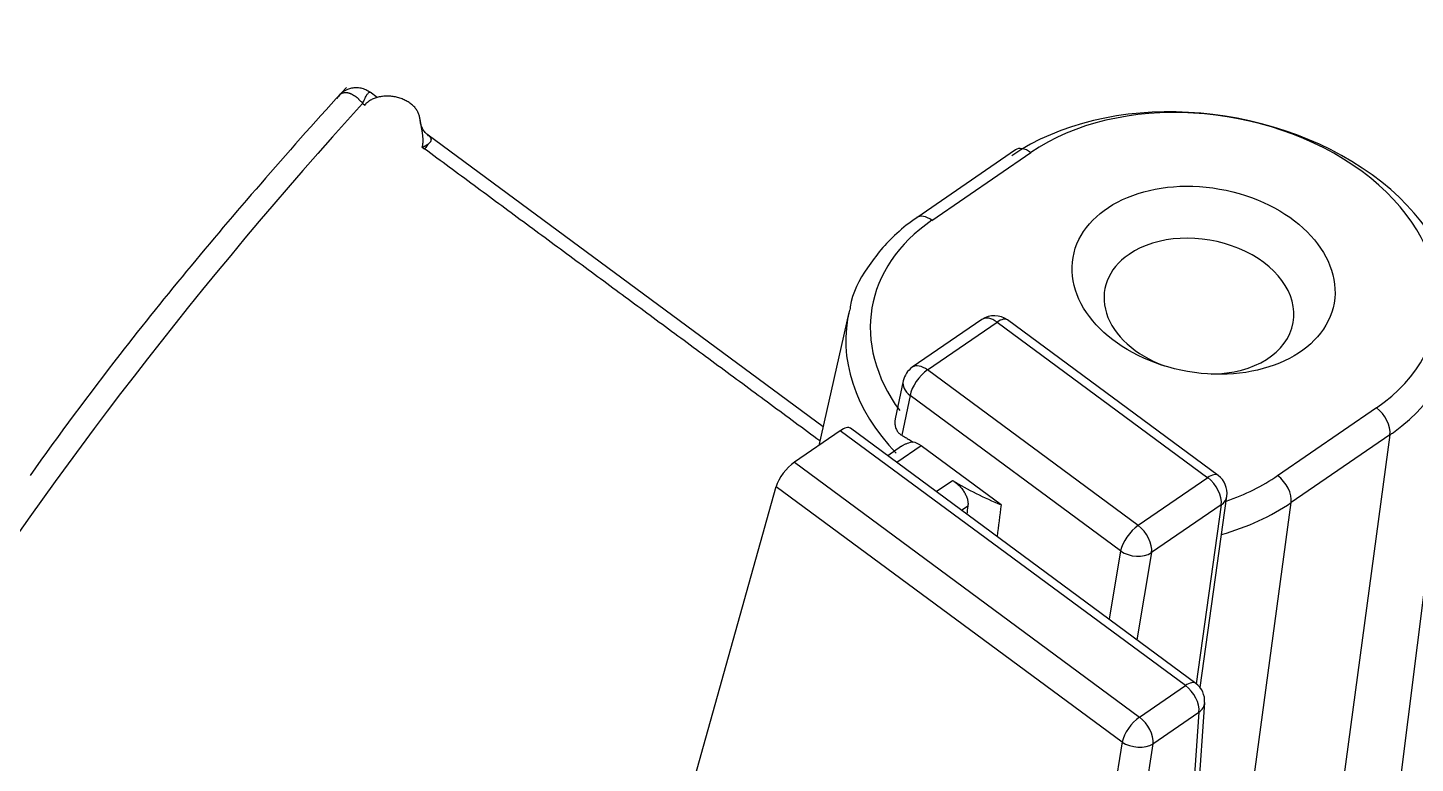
# Model space of a CAD drawing. Header units: millimetres. Extents: x -1286 to 291, y 5350 to 5880.
# Drawn here: x 26.77 to 45.72, y 5709.49 to 5719.53 of the extents above; entities that cross this region are included whole.
import ezdxf

# ---------------------------------------------------------------- set-up
doc = ezdxf.new("R2010")
doc.units = ezdxf.units.MM
doc.layers.add('粗实线层', color=7, linetype='Continuous', lineweight=35)

msp = doc.modelspace()

# ---------------------------------------------------------------- linework, layer by layer
at = {"layer": '粗实线层', "lineweight": 25}
for p, q in [((31.542, 5718.581), (31.445, 5718.653)), ((31.345, 5718.501), (31.374, 5718.48)), ((37.63, 5714.084), (32.239, 5718.066)), ((40.257, 5717.867), (38.909, 5716.941)), ((39.117, 5716.905), (40.465, 5717.831)), ((37.982, 5715.646), (37.574, 5713.831)), ((39.799, 5715.551), (38.849, 5714.898)), ((43.024, 5713.421), (40.149, 5715.545)), ((39.056, 5714.862), (40.007, 5715.515)), ((40.007, 5715.515), (42.882, 5713.391)), ((45.173, 5706.503), (46.277, 5715.359)), ((41.931, 5712.739), (39.056, 5714.862)), ((38.724, 5714.712), (38.616, 5714.194)), ((38.818, 5714.515), (38.704, 5713.971)), ((41.693, 5712.391), (38.818, 5714.515)), ((45.185, 5714.344), (43.837, 5713.418)), ((37.866, 5714.032), (37.239, 5713.602)), ((42.577, 5710.552), (37.866, 5714.032)), ((42.719, 5710.582), (38.004, 5714.065)), ((38.703, 5713.819), (38.513, 5713.689)), ((38.972, 5713.825), (38.639, 5713.597)), ((40.061, 5713.021), (38.972, 5713.825)), ((45.37, 5713.976), (44.022, 5713.051)), ((45.37, 5713.976), (44.154, 5704.948)), ((37.239, 5713.602), (41.95, 5710.122)), ((35.678, 5708.59), (36.991, 5713.27)), ((36.991, 5713.27), (41.713, 5709.782)), ((39.176, 5713.2), (39.399, 5713.353)), ((42.882, 5713.391), (41.931, 5712.739)), ((42.779, 5710.524), (43.143, 5713.137)), ((39.521, 5712.945), (39.608, 5713.005)), ((43.066, 5713.02), (42.115, 5712.367)), ((43.066, 5713.02), (42.725, 5710.578)), ((42.806, 5704.023), (44.022, 5713.051)), ((41.693, 5712.391), (41.535, 5711.457)), ((42.115, 5712.367), (41.914, 5711.177)), ((41.95, 5710.122), (42.577, 5710.552)), ((42.186, 5700.931), (42.841, 5710.319)), ((42.762, 5710.188), (42.108, 5700.808)), ((42.135, 5709.758), (42.762, 5710.188)), ((41.713, 5709.782), (41.344, 5707.446)), ((42.135, 5709.758), (41.68, 5706.881))]:
    msp.add_line(p, q, dxfattribs=at)
for centre, start, end in [((39.97, 5715.302), 53.5479, 124.4683), ((39.019, 5714.65), 124.4683, 168.1592), ((42.845, 5713.179), 352.061, 53.5479), ((42.54, 5710.34), 356.0114, 53.5479)]:
    msp.add_arc(centre, 0.301, start, end, dxfattribs=at)
for centre, major_axis, ratio, start_param, end_param in [((123.545, 5677.375), (-82.27, 14.355), 0.699163, 5.736612, 7.185331), ((42.789, 5715.882), (3.475, -0.606), 0.699163, 5.682764, 8.804181), ((42.825, 5716.087), (3.178, -0.555), 0.699163, 5.662589, 8.804181), ((118.007, 5674.177), (-100.175, 17.479), 0.699163, 5.866607, 6.121744), ((40.427, 5717.618), (-0.171, 0.249), 0.581644, 5.248805, 6.283177), ((41.477, 5715.162), (3.178, -0.555), 0.699163, 2.520996, 3.769277), ((39.079, 5716.693), (-0.171, 0.249), 0.581644, 5.248873, 6.283701), ((42.763, 5715.734), (1.287, -0.225), 0.699163, 0, 2.520996), ((42.763, 5715.734), (1.287, -0.225), 0.699163, 2.520996, 4.462697), ((41.441, 5714.957), (3.475, -0.606), 0.699163, 3.092913, 3.901137), ((39.97, 5715.302), (-0.171, 0.249), 0.581644, 5.248873, 6.283182), ((39.97, 5715.302), (0.179, 0.243), 0.415765, 0.000013, 0.876896), ((42.763, 5715.734), (1.287, -0.225), 0.699163, 4.962112, 6.283185), ((39.019, 5714.65), (-0.179, -0.243), 0.415765, 4.018489, 5.571832), ((39.019, 5714.65), (-0.171, 0.249), 0.581644, 5.248873, 6.283182), ((39.019, 5714.65), (0.295, -0.062), 0.696056, 3.141591, 4.115298), ((45.148, 5714.131), (0.171, -0.249), 0.581644, 0.571391, 2.107281), ((37.818, 5713.828), (-0.188, -0.236), 0.378713, 3.155091, 4.031967), ((42.789, 5715.882), (3.475, -0.606), 0.699163, 5.662589, 5.682764), ((38.932, 5713.611), (0.168, -0.25), 0.5938, 2.113937, 2.626713), ((37.19, 5713.398), (-0.188, -0.236), 0.378713, 4.031967, 5.550404), ((42.845, 5713.179), (0.179, 0.243), 0.415765, 0.000006, 0.876896), ((41.477, 5715.162), (-3.465, 0.605), 0.699163, 1.054765, 1.274593), ((42.845, 5713.179), (0.171, -0.249), 0.581644, 0.55394, 2.107281), ((41.477, 5715.162), (3.178, -0.555), 0.699163, 5.377887, 5.662589), ((43.8, 5713.206), (0.171, -0.249), 0.581644, 0.571391, 2.107281), ((42.845, 5713.179), (0.299, -0.042), 0.701845, 5.638796, 6.283188), ((37.049, 5672.303), (-9.019, -77.519), 0.032478, 4.163392, 4.165101), ((41.441, 5714.957), (3.475, -0.606), 0.699163, 5.317902, 5.662589), ((41.894, 5712.526), (-0.179, -0.243), 0.415765, 4.018489, 5.571829), ((41.894, 5712.526), (0.171, -0.249), 0.581644, 0.55394, 2.107281), ((41.894, 5712.526), (0.297, -0.05), 0.681546, 4.088125, 5.658616), ((123.443, 5676.79), (83.245, -14.525), 0.699163, 2.754267, 3.134506), ((42.54, 5710.34), (-0.179, -0.243), 0.415765, 3.141598, 4.018489), ((42.54, 5710.34), (-0.171, 0.249), 0.581644, 3.730443, 5.248874), ((42.54, 5710.34), (-0.301, 0.021), 0.705921, 2.449883, 3.141616), ((41.913, 5709.909), (0.179, 0.243), 0.415765, 0.876896, 2.395326), ((41.913, 5709.909), (-0.171, 0.249), 0.581644, 3.730437, 5.248873), ((41.913, 5709.909), (-0.298, 0.047), 0.645122, 0.940887, 2.508945)]:
    msp.add_ellipse(centre, major_axis=major_axis, ratio=ratio, start_param=start_param, end_param=end_param, dxfattribs=at)
msp.add_ellipse((42.825, 5716.087), major_axis=(1.782, -0.311), ratio=0.699163, dxfattribs=at)
for points, degree, knots in [([(31.125, 5718.721), (30.749, 5718.311), (29.681, 5717.112), (28.218, 5715.354), (27.198, 5713.978), (26.803, 5713.422)], 3, [0, 0, 0, 0, 0.240568, 0.696406, 1, 1, 1, 1]), ([(31.446, 5718.652), (31.427, 5718.666), (31.389, 5718.689), (31.324, 5718.711), (31.257, 5718.718), (31.174, 5718.709), (31.097, 5718.677), (31.032, 5718.623), (31.005, 5718.589), (30.993, 5718.569)], 3, [0, 0, 0, 0, 0.129354, 0.261203, 0.391667, 0.51725, 0.748521, 0.870878, 1, 1, 1, 1]), ([(31.012, 5718.594), (31.013, 5718.595), (31.014, 5718.598), (31.021, 5718.607), (31.031, 5718.619), (31.046, 5718.632), (31.064, 5718.641), (31.083, 5718.648), (31.098, 5718.651), (31.108, 5718.651), (31.113, 5718.651), (31.118, 5718.651), (31.123, 5718.651), (31.128, 5718.65), (31.134, 5718.65), (31.139, 5718.649), (31.145, 5718.647), (31.151, 5718.646), (31.157, 5718.644), (31.163, 5718.642), (31.17, 5718.64), (31.177, 5718.637), (31.184, 5718.634), (31.191, 5718.631), (31.198, 5718.627), (31.205, 5718.623), (31.213, 5718.619), (31.221, 5718.614), (31.229, 5718.609), (31.237, 5718.604), (31.246, 5718.598), (31.254, 5718.591), (31.263, 5718.584), (31.272, 5718.577), (31.281, 5718.569), (31.29, 5718.561), (31.299, 5718.553), (31.308, 5718.543), (31.317, 5718.534), (31.327, 5718.523), (31.336, 5718.513), (31.342, 5718.505), (31.345, 5718.501)], 3, [0, 0, 0, 0, 0.012752, 0.029218, 0.08901, 0.149867, 0.211773, 0.274804, 0.338873, 0.35297, 0.367408, 0.382214, 0.397388, 0.412931, 0.428845, 0.44513, 0.461789, 0.478824, 0.496236, 0.514025, 0.532194, 0.550743, 0.569674, 0.588988, 0.608686, 0.628767, 0.649233, 0.670082, 0.691313, 0.712922, 0.734906, 0.757259, 0.779977, 0.803053, 0.826479, 0.850249, 0.874359, 0.89881, 0.923598, 0.948726, 0.974192, 1, 1, 1, 1]), ([(31.345, 5718.501), (31.355, 5718.524), (31.364, 5718.544), (31.381, 5718.58), (31.389, 5718.596), (31.405, 5718.622), (31.412, 5718.633), (31.424, 5718.649), (31.43, 5718.654), (31.438, 5718.656), (31.44, 5718.656), (31.442, 5718.655)], 3, [0, 0, 0, 0, 0.215564, 0.215564, 0.431129, 0.431129, 0.646693, 0.646693, 0.862257, 0.862257, 1, 1, 1, 1]), ([(32.124, 5718.305), (32.122, 5718.32), (32.115, 5718.351), (32.101, 5718.381), (32.089, 5718.403), (32.084, 5718.41), (32.074, 5718.424), (32.069, 5718.431), (32.052, 5718.452), (32.039, 5718.465), (32.017, 5718.484), (32.01, 5718.49), (31.994, 5718.502), (31.986, 5718.508), (31.962, 5718.524), (31.944, 5718.534), (31.916, 5718.548), (31.907, 5718.553), (31.887, 5718.561), (31.878, 5718.565), (31.848, 5718.575), (31.827, 5718.581), (31.796, 5718.589), (31.786, 5718.591), (31.764, 5718.595), (31.754, 5718.596), (31.722, 5718.6), (31.7, 5718.601), (31.658, 5718.601), (31.637, 5718.6), (31.596, 5718.596), (31.576, 5718.592), (31.547, 5718.585), (31.537, 5718.582), (31.519, 5718.576), (31.51, 5718.573), (31.483, 5718.563), (31.467, 5718.555), (31.444, 5718.541), (31.436, 5718.536), (31.422, 5718.526), (31.415, 5718.521), (31.395, 5718.504), (31.384, 5718.493), (31.374, 5718.48)], 3, [0, 0, 0, 0, 0.0625, 0.125, 0.125, 0.15625, 0.15625, 0.1875, 0.1875, 0.25, 0.25, 0.28125, 0.28125, 0.3125, 0.3125, 0.375, 0.375, 0.40625, 0.40625, 0.4375, 0.4375, 0.5, 0.5, 0.53125, 0.53125, 0.5625, 0.5625, 0.625, 0.625, 0.6875, 0.6875, 0.75, 0.75, 0.78125, 0.78125, 0.8125, 0.8125, 0.875, 0.875, 0.90625, 0.90625, 0.9375, 0.9375, 1, 1, 1, 1]), ([(32.157, 5717.901), (32.18, 5717.971), (32.161, 5718.098), (32.145, 5718.201), (32.124, 5718.305)], 2, [0, 0, 0, 0.5, 0.5, 1, 1, 1]), ([(32.245, 5718.061), (32.228, 5718.074), (32.197, 5718.102), (32.161, 5718.156), (32.137, 5718.217), (32.131, 5718.259), (32.13, 5718.28)], 3, [0, 0, 0, 0, 0.24682, 0.500204, 0.753482, 1, 1, 1, 1]), ([(32.243, 5718.063), (32.245, 5718.062), (32.249, 5718.059), (32.255, 5718.053), (32.261, 5718.047), (32.266, 5718.041), (32.27, 5718.035), (32.274, 5718.029), (32.276, 5718.022), (32.277, 5718.016), (32.278, 5718.01), (32.278, 5718.003), (32.277, 5717.997), (32.275, 5717.991), (32.272, 5717.984), (32.269, 5717.978), (32.265, 5717.972), (32.26, 5717.966), (32.255, 5717.96), (32.25, 5717.956), (32.248, 5717.954)], 3, [0, 0, 0, 0, 0.052181, 0.122585, 0.190954, 0.257315, 0.321701, 0.384145, 0.444683, 0.503357, 0.560212, 0.615297, 0.668665, 0.720377, 0.770498, 0.819099, 0.866259, 0.912066, 0.956612, 1, 1, 1, 1]), ([(32.157, 5717.901), (32.159, 5717.902), (32.163, 5717.904), (32.169, 5717.907), (32.175, 5717.91), (32.18, 5717.913), (32.185, 5717.915), (32.19, 5717.918), (32.194, 5717.92), (32.197, 5717.922), (32.201, 5717.924), (32.204, 5717.926), (32.207, 5717.928), (32.21, 5717.93), (32.212, 5717.931), (32.216, 5717.933), (32.222, 5717.937), (32.229, 5717.941), (32.235, 5717.945), (32.241, 5717.948), (32.244, 5717.951), (32.247, 5717.953), (32.248, 5717.954), (32.248, 5717.954)], 3, [0, 0, 0, 0, 0.057316, 0.111978, 0.164023, 0.213481, 0.260379, 0.30474, 0.346586, 0.385932, 0.422793, 0.457181, 0.489107, 0.518579, 0.545604, 0.570189, 0.646838, 0.732542, 0.82741, 0.890528, 0.940361, 0.97686, 1, 1, 1, 1]), ([(32.157, 5717.901), (32.16, 5717.899), (32.165, 5717.896), (32.171, 5717.891), (32.176, 5717.887), (32.18, 5717.885), (32.183, 5717.883), (32.187, 5717.882), (32.189, 5717.881), (32.19, 5717.88)], 3, [0, 0, 0, 0, 0.253903, 0.505055, 0.613917, 0.71642, 0.813964, 0.907993, 1, 1, 1, 1]), ([(38.909, 5716.941), (38.811, 5716.874), (38.551, 5716.671), (38.224, 5716.271), (38.021, 5715.902), (37.998, 5715.696), (37.997, 5715.682)], 3, [0, 0, 0, 0, 0.208407, 0.592833, 0.972585, 1, 1, 1, 1]), ([(38.616, 5714.194), (38.615, 5714.19), (38.614, 5714.186), (38.612, 5714.174), (38.611, 5714.165), (38.61, 5714.149), (38.61, 5714.141), (38.612, 5714.116), (38.614, 5714.1), (38.62, 5714.076), (38.623, 5714.068), (38.629, 5714.053), (38.636, 5714.038), (38.645, 5714.024), (38.654, 5714.012), (38.66, 5714.006), (38.677, 5713.989), (38.69, 5713.979), (38.704, 5713.971)], 3, [0, 0, 0, 0, 0.049226, 0.049226, 0.144303, 0.144303, 0.23938, 0.23938, 0.429535, 0.429535, 0.524613, 0.524613, 0.61969, 0.714768, 0.714768, 0.809845, 0.809845, 1, 1, 1, 1]), ([(38.859, 5713.878), (38.831, 5713.873), (38.805, 5713.866), (38.768, 5713.853), (38.756, 5713.848), (38.732, 5713.837), (38.721, 5713.831), (38.708, 5713.823), (38.705, 5713.82), (38.702, 5713.818)], 3, [0, 0, 0, 0, 0.464401, 0.464401, 0.696602, 0.696602, 0.928802, 0.928802, 1, 1, 1, 1]), ([(39.399, 5713.353), (39.415, 5713.344), (39.43, 5713.333), (39.452, 5713.316), (39.459, 5713.31), (39.473, 5713.297), (39.48, 5713.29), (39.5, 5713.27), (39.513, 5713.256), (39.531, 5713.234), (39.536, 5713.226), (39.547, 5713.21), (39.553, 5713.203), (39.567, 5713.179), (39.576, 5713.163), (39.586, 5713.138), (39.59, 5713.13), (39.596, 5713.114), (39.598, 5713.106), (39.605, 5713.081), (39.607, 5713.066), (39.609, 5713.042), (39.61, 5713.035), (39.609, 5713.02), (39.609, 5713.012), (39.608, 5713.005)], 3, [0, 0, 0, 0, 0.125, 0.125, 0.1875, 0.1875, 0.25, 0.25, 0.375, 0.375, 0.4375, 0.4375, 0.5, 0.5, 0.625, 0.625, 0.6875, 0.6875, 0.75, 0.75, 0.875, 0.875, 0.9375, 0.9375, 1, 1, 1, 1])]:
    msp.add_open_spline(points, degree=degree, knots=knots, dxfattribs=at)
for points, degree in [([(32.248, 5717.954), (32.231, 5717.935), (32.211, 5717.91), (32.19, 5717.88)], 3), ([(37.587, 5713.892), (32.19, 5717.88)], 1), ([(38.704, 5713.971), (38.721, 5713.962), (38.755, 5713.942), (38.806, 5713.911), (38.841, 5713.889), (38.859, 5713.878)], 3), ([(40.061, 5713.021), (40.043, 5712.876), (40.025, 5712.731), (40.007, 5712.586)], 3)]:
    msp.add_open_spline(points, degree=degree, dxfattribs=at)

doc.saveas('drawing.dxf')
